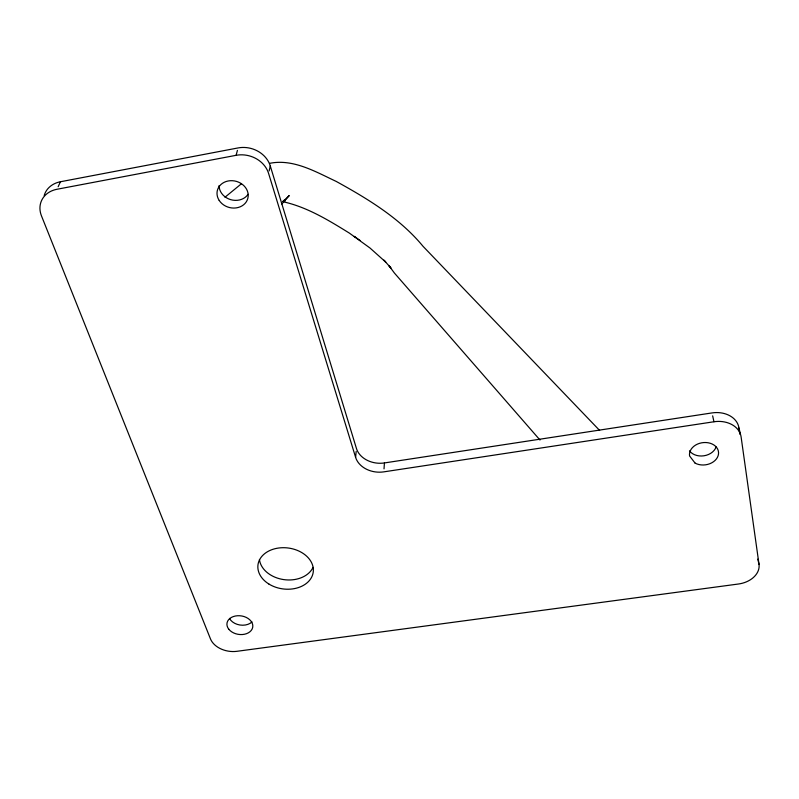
<?xml version="1.0" encoding="UTF-8"?>
<svg xmlns="http://www.w3.org/2000/svg" width="799" height="799" viewBox="0 0 799 799"><rect width="100%" height="100%" fill="white"/><g stroke="black" fill="none" stroke-linecap="round" stroke-linejoin="round"><path stroke-width="1.2" d="M384.019 468.873L384.429 462.941A23.391 18.397 4.5 0 1 356.454 448.509L270.272 165.942A26.187 22.742 15.2 0 0 238.082 147.935L60.434 181.753A26.047 21.533 22.4 0 0 44.185 195.545M355.615 457.358L268.594 173.433A26.407 22.861 15 0 0 236.105 155.316L56.999 189.263A26.267 21.653 22.2 0 0 41.468 215.87L210.477 638.9A21.563 15.391 8.5 0 0 236.953 651.305L738.466 584.009A23.211 16.859 -6.8 0 0 759.01 564.324L741.102 436.903A24.519 18.846 -8.4 0 0 713.956 421.762L383.81 471.859A23.571 18.467 4.5 0 1 355.615 457.358L356.174 451.435M269.153 170.916L270.272 165.942M236.105 155.316L237.423 150.382M58.147 186.746L60.434 181.753M281.847 204.015L289.238 195.575L283.935 200.759L285.513 199.65L283.735 200.449M224.978 197.233L241.328 183.84M269.742 163.316C293.293 158.602 315.575 171.755 336.159 181.393C367.76 198.821 399.76 218.117 423.011 246.282L599.62 430.431M282.756 201.288L285.103 200.879L283.236 201.198M384.429 462.941L711.999 412.923A24.33 18.767 -8.5 0 1 738.945 427.994L740.383 433.917M283.136 201.748C307.186 207.091 328.659 220.284 349.373 233.108L369.967 247.99L385.757 262.122L383.89 260.144L390.911 267.965L388.883 265.568L394.406 273.038L539.984 440.029M360.119 240.529L354.247 236.374L354.836 236.794M757.802 559.09L759.01 564.324M712.648 415.86L713.956 421.762M738.945 427.994L739.814 434.157M313.028 567.38A27.675 20.574 7.4 0 1 283.645 579.585A27.675 20.574 7.4 0 1 259.445 559.52M716.114 446.911A14.482 11.136 -7.8 0 1 703.899 455.8A14.482 11.136 -7.8 0 1 689.517 450.876M251.975 621.922A12.914 9.318 8.4 0 1 239.94 625.008A12.914 9.318 8.4 0 1 229.503 618.406M248.08 194.297A15.61 13.453 15.3 0 1 230.551 199.61A15.61 13.453 15.3 0 1 219.106 185.518M695.07 463.1L689.587 455.959A14.602 11.176 -7.7 0 1 706.026 442.536A14.602 11.176 -7.7 0 1 717.412 457.398A14.602 11.176 -7.7 0 1 695.07 463.1M268.854 584.009A27.875 20.634 7.4 0 0 313.158 572.613A27.875 20.634 7.4 0 0 274.796 548.763A27.875 20.634 7.4 0 0 268.854 584.009M228.744 629.163A13.014 9.338 8.4 0 0 251.166 630.531A13.014 9.338 8.4 0 0 239.71 615.739A13.014 9.338 8.4 0 0 228.744 629.163M219.206 200.459A15.74 13.523 15.2 0 0 246.232 201.937A15.74 13.523 15.2 0 0 232.379 180.704A15.74 13.523 15.2 0 0 219.206 200.459"/></g></svg>
